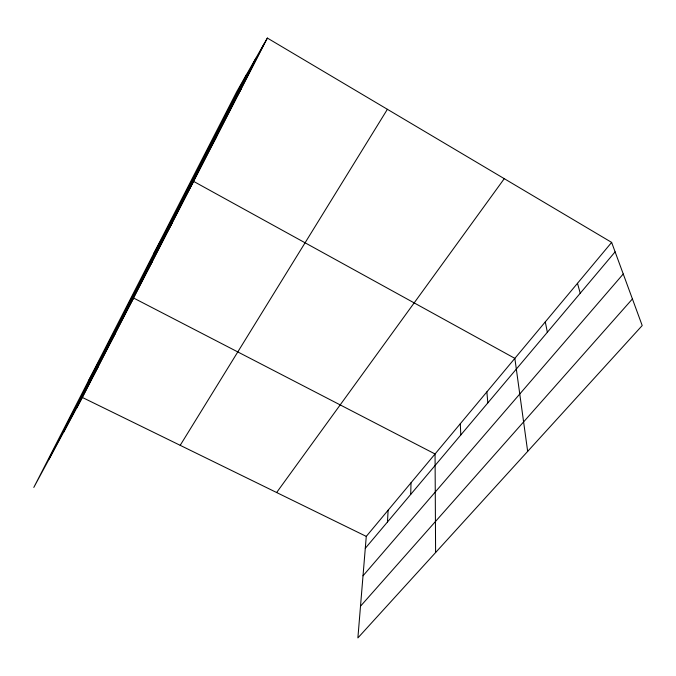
<?xml version="1.0" encoding="UTF-8"?>
<svg xmlns="http://www.w3.org/2000/svg" width="676" height="676" viewBox="0 0 676 676"><rect width="100%" height="100%" fill="white"/><g stroke="black" fill="none" stroke-linecap="round" stroke-linejoin="round"><path stroke-width="1.01" d="M410.704 494.418L411.025 482.774M387.458 522.007L388.125 510.219M611.636 242.397L366.274 536.389L357.883 637.933L642.2 325.553L611.636 242.397L267.375 38.067L236.777 91.606L33.8 487.438L82.379 397.463L267.375 38.067M49.069 459.156L246.664 74.301M63.62 432.201L255.858 58.221M76.726 407.932L263.944 44.075M93.051 376.202L98.586 365.978M110.239 342.8L115.63 332.879M88.319 381.112L133.569 298.015L435.057 453.985L435.597 552.545M147.469 270.434L152.497 261.257M167.682 231.158L172.473 222.438M153.841 253.339L193.606 181.379L514.85 358.365L527.669 451.391M212.475 144.106L216.692 136.527M237.377 95.696L241.239 88.852M180.196 445.332L387.39 109.301M276.636 492.525L504.262 178.667M365.293 548.304L615.109 251.861M363.02 575.808L623.247 273.991M360.502 606.211L632.423 298.944M82.379 397.463L366.274 536.389M577.498 283.303L580.228 293.249M545.287 321.894L547.357 332.254M486.872 391.894L487.827 402.904M460.305 423.725L460.795 434.981"/></g></svg>
